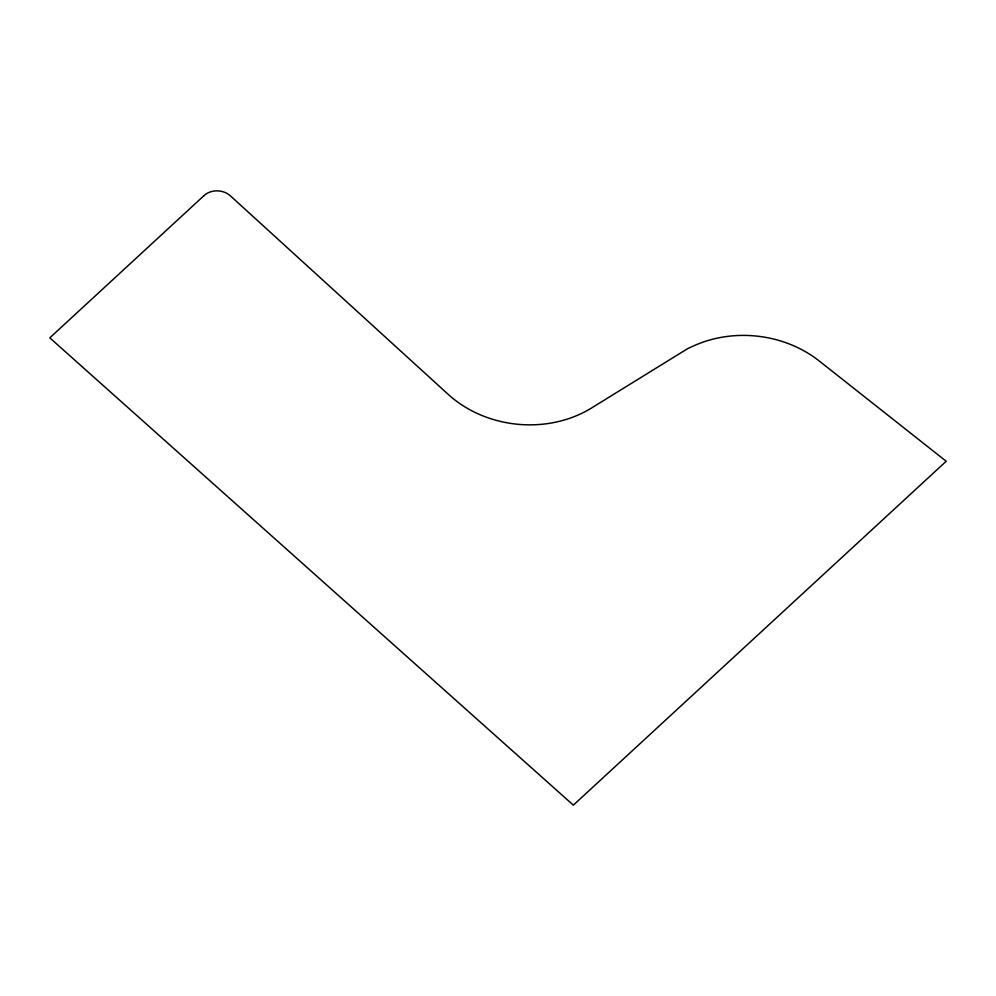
<?xml version="1.0" encoding="UTF-8"?>
<svg xmlns="http://www.w3.org/2000/svg" width="996" height="996" viewBox="0 0 996 996"><rect width="100%" height="100%" fill="white"/><g stroke="black" fill="none" stroke-linecap="round" stroke-linejoin="round"><path stroke-width="1.49" d="M204.043 195.577L49.8 337.843L573.347 805.154L946.2 461.26L819.247 361A108.452 91.968 6 0 0 693.316 346.035L687.738 348.588L591.674 407.924A108.452 91.968 6 0 1 448.175 394.341L230.487 195.926A18.077 15.326 6 0 0 204.043 195.577"/></g></svg>
